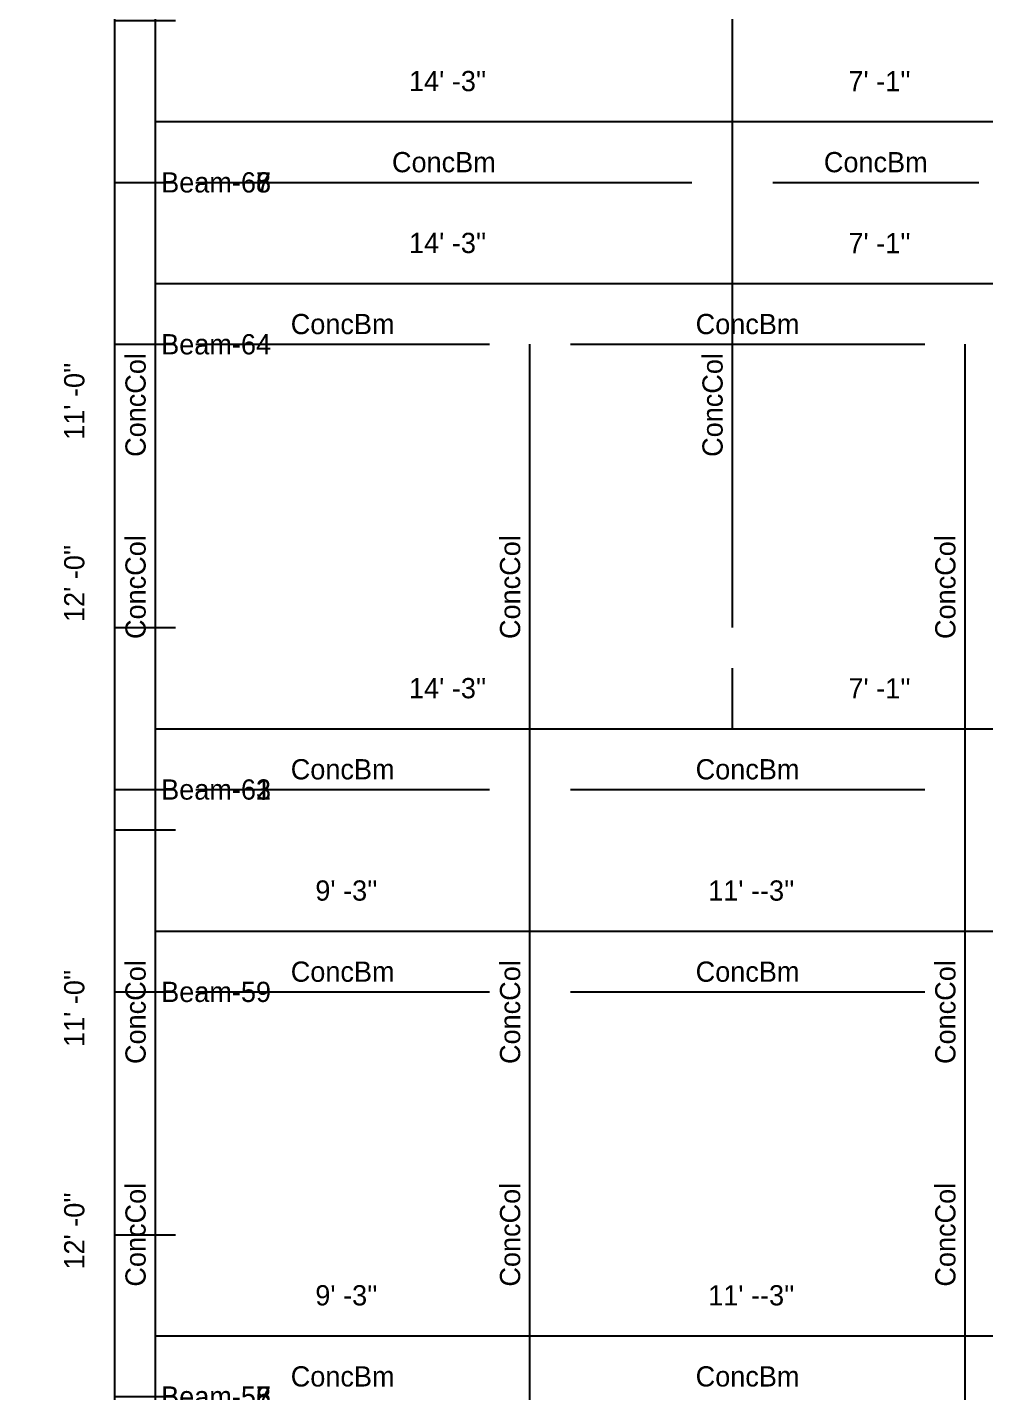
# Model space of a CAD drawing. Extents: x -38 to 2998, y -195 to 11529.
# Drawn here: x -38 to 245.8, y 1801.5 to 2206 of the extents above; entities that cross this region are included whole.
import ezdxf
from ezdxf.enums import TextEntityAlignment as Align

# ---------------------------------------------------------------- set-up
doc = ezdxf.new("R2010")
doc.units = 0
doc.header["$MEASUREMENT"] = 0
doc.layers.get('0').update_dxf_attribs({"linetype": 'CONTINUOUS'})
for name, color, linetype in [('CENTERLINES', 7, 'CONTINUOUS'), ('DIMENSIONS', 4, 'CONTINUOUS'), ('TEXT', 5, 'CONTINUOUS')]:
    doc.layers.add(name, color=color, linetype=linetype)
doc.dimstyles.get("Standard").update_dxf_attribs({"dimtxt": 0.18, "dimasz": 0.18, "dimexe": 0.18, "dimexo": 0.0625, "dimgap": 0.09, "dimtad": 0, "dimtih": 1, "dimtoh": 1, "dimdec": 4, "dimzin": 0, "dimtxsty": 'STANDARD', "dimcen": 0.09, "dimazin": 3, "dimtfac": 1, "dimtdec": 4, "dimtofl": 0, "dimtmove": 0, "dimatfit": 3, "dimtolj": 1, "dimtzin": 0})

# ---------------------------------------------------------------- blocks, each defined once
blk = doc.blocks.new('*D3485')
at = {"color": 1, "linetype": 'BYBLOCK'}
for points in [[(-8.29, 1916.29), (-7.23, 1915.23), (-16.77, 1924.77), (-15.71, 1923.71)], [(-8.29, 1772.29), (-7.23, 1771.23), (-16.77, 1780.77), (-15.71, 1779.71)]]:
    blk.add_solid(points, dxfattribs=at)
at = {"layer": 'DIMENSIONS', "color": 9, "linetype": 'BYBLOCK'}
for p, q in [((-12, 1920), (6, 1920)), ((-12, 1776), (6, 1776))]:
    blk.add_line(p, q, dxfattribs=at)
at = {"layer": 'DIMENSIONS', "color": 0, "linetype": 'BYBLOCK'}
blk.add_line((-12, 1776), (-12, 1920), dxfattribs=at)
at = {"layer": 'DIMENSIONS', "color": 0, "linetype": 'BYBLOCK', "insert": (-24, 1848), "char_height": 6, "attachment_point": 5, "rotation": 90}
blk.add_mtext("\\A1; 12' -0''", dxfattribs=at)
blk = doc.blocks.new('*D3486')
at = {"color": 1, "linetype": 'BYBLOCK'}
for points in [[(4.77, 1942.77), (3.71, 1941.71), (-3.71, 1934.29), (-4.77, 1933.23)], [(115.77, 1942.77), (114.71, 1941.71), (107.29, 1934.29), (106.23, 1933.23)]]:
    blk.add_solid(points, dxfattribs=at)
at = {"layer": 'DIMENSIONS', "color": 9, "linetype": 'BYBLOCK'}
for p, q in [((0, 1938), (0, 1956)), ((111, 1938), (111, 1956))]:
    blk.add_line(p, q, dxfattribs=at)
at = {"layer": 'DIMENSIONS', "color": 0, "linetype": 'BYBLOCK'}
blk.add_line((0, 1938), (111, 1938), dxfattribs=at)
at = {"layer": 'DIMENSIONS', "color": 0, "linetype": 'BYBLOCK', "insert": (55.5, 1950), "char_height": 6, "attachment_point": 5}
blk.add_mtext("\\A1; 9' -3''", dxfattribs=at)
blk = doc.blocks.new('*D3487')
at = {"color": 1, "linetype": 'BYBLOCK'}
for points in [[(115.77, 1942.77), (114.71, 1941.71), (107.29, 1934.29), (106.23, 1933.23)], [(244.77, 1942.77), (243.71, 1941.71), (236.29, 1934.29), (235.23, 1933.23)]]:
    blk.add_solid(points, dxfattribs=at)
at = {"layer": 'DIMENSIONS', "color": 9, "linetype": 'BYBLOCK'}
for p, q in [((111, 1938), (111, 1956)), ((240, 1938), (240, 1956))]:
    blk.add_line(p, q, dxfattribs=at)
at = {"layer": 'DIMENSIONS', "color": 0, "linetype": 'BYBLOCK'}
blk.add_line((111, 1938), (240, 1938), dxfattribs=at)
at = {"layer": 'DIMENSIONS', "color": 0, "linetype": 'BYBLOCK', "insert": (175.5, 1950), "char_height": 6, "attachment_point": 5}
blk.add_mtext("\\A1; 11' --3''", dxfattribs=at)
blk = doc.blocks.new('*D3488')
at = {"color": 1, "linetype": 'BYBLOCK'}
for points in [[(244.77, 1942.77), (243.71, 1941.71), (236.29, 1934.29), (235.23, 1933.23)], [(355.77, 1942.77), (354.71, 1941.71), (347.29, 1934.29), (346.23, 1933.23)]]:
    blk.add_solid(points, dxfattribs=at)
at = {"layer": 'DIMENSIONS', "color": 9, "linetype": 'BYBLOCK'}
for p, q in [((240, 1938), (240, 1956)), ((351, 1938), (351, 1956))]:
    blk.add_line(p, q, dxfattribs=at)
at = {"layer": 'DIMENSIONS', "color": 0, "linetype": 'BYBLOCK'}
blk.add_line((240, 1938), (351, 1938), dxfattribs=at)
at = {"layer": 'DIMENSIONS', "color": 0, "linetype": 'BYBLOCK', "insert": (295.5, 1950), "char_height": 6, "attachment_point": 5}
blk.add_mtext("\\A1; 9' -3''", dxfattribs=at)
blk = doc.blocks.new('*D3501')
at = {"color": 1, "linetype": 'BYBLOCK'}
for points in [[(-8.29, 2108.29), (-7.23, 2107.23), (-16.77, 2116.77), (-15.71, 2115.71)], [(-8.29, 1964.29), (-7.23, 1963.23), (-16.77, 1972.77), (-15.71, 1971.71)]]:
    blk.add_solid(points, dxfattribs=at)
at = {"layer": 'DIMENSIONS', "color": 9, "linetype": 'BYBLOCK'}
for p, q in [((-12, 2112), (6, 2112)), ((-12, 1968), (6, 1968))]:
    blk.add_line(p, q, dxfattribs=at)
at = {"layer": 'DIMENSIONS', "color": 0, "linetype": 'BYBLOCK'}
blk.add_line((-12, 1968), (-12, 2112), dxfattribs=at)
at = {"layer": 'DIMENSIONS', "color": 0, "linetype": 'BYBLOCK', "insert": (-24, 2040), "char_height": 6, "attachment_point": 5, "rotation": 90}
blk.add_mtext("\\A1; 12' -0''", dxfattribs=at)
blk = doc.blocks.new('*D3502')
at = {"color": 1, "linetype": 'BYBLOCK'}
for points in [[(4.77, 2134.77), (3.71, 2133.71), (-3.71, 2126.29), (-4.77, 2125.23)], [(175.77, 2134.77), (174.71, 2133.71), (167.29, 2126.29), (166.23, 2125.23)]]:
    blk.add_solid(points, dxfattribs=at)
at = {"layer": 'DIMENSIONS', "color": 9, "linetype": 'BYBLOCK'}
for p, q in [((0, 2130), (0, 2148)), ((171, 2130), (171, 2148))]:
    blk.add_line(p, q, dxfattribs=at)
at = {"layer": 'DIMENSIONS', "color": 0, "linetype": 'BYBLOCK'}
blk.add_line((0, 2130), (171, 2130), dxfattribs=at)
at = {"layer": 'DIMENSIONS', "color": 0, "linetype": 'BYBLOCK', "insert": (85.5, 2142), "char_height": 6, "attachment_point": 5}
blk.add_mtext("\\A1; 14' -3''", dxfattribs=at)
blk = doc.blocks.new('*D3503')
at = {"color": 1, "linetype": 'BYBLOCK'}
for points in [[(175.77, 2134.77), (174.71, 2133.71), (167.29, 2126.29), (166.23, 2125.23)], [(260.77, 2134.77), (259.71, 2133.71), (252.28, 2126.29), (251.22, 2125.23)]]:
    blk.add_solid(points, dxfattribs=at)
at = {"layer": 'DIMENSIONS', "color": 9, "linetype": 'BYBLOCK'}
for p, q in [((171, 2130), (171, 2148)), ((256, 2130), (256, 2148))]:
    blk.add_line(p, q, dxfattribs=at)
at = {"layer": 'DIMENSIONS', "color": 0, "linetype": 'BYBLOCK'}
blk.add_line((171, 2130), (256, 2130), dxfattribs=at)
at = {"layer": 'DIMENSIONS', "color": 0, "linetype": 'BYBLOCK', "insert": (213.5, 2142), "char_height": 6, "attachment_point": 5}
blk.add_mtext("\\A1; 7' -1''", dxfattribs=at)
blk = doc.blocks.new('*D3505')
at = {"color": 1, "linetype": 'BYBLOCK'}
for points in [[(-8.29, 2300.29), (-7.23, 2299.23), (-16.77, 2308.77), (-15.71, 2307.71)], [(-8.29, 2156.29), (-7.23, 2155.23), (-16.77, 2164.77), (-15.71, 2163.71)]]:
    blk.add_solid(points, dxfattribs=at)
at = {"layer": 'DIMENSIONS', "color": 9, "linetype": 'BYBLOCK'}
for p, q in [((-12, 2304), (6, 2304)), ((-12, 2160), (6, 2160))]:
    blk.add_line(p, q, dxfattribs=at)
at = {"layer": 'DIMENSIONS', "color": 0, "linetype": 'BYBLOCK'}
blk.add_line((-12, 2160), (-12, 2304), dxfattribs=at)
at = {"layer": 'DIMENSIONS', "color": 0, "linetype": 'BYBLOCK', "insert": (-24, 2232), "char_height": 6, "attachment_point": 5, "rotation": 90}
blk.add_mtext("\\A1; 12' -0''", dxfattribs=at)
blk = doc.blocks.new('*D3955')
at = {"color": 1, "linetype": 'BYBLOCK'}
for points in [[(-8.29, 1796.29), (-7.23, 1795.23), (-16.77, 1804.77), (-15.71, 1803.71)], [(-8.29, 1664.29), (-7.23, 1663.23), (-16.77, 1672.77), (-15.71, 1671.71)]]:
    blk.add_solid(points, dxfattribs=at)
at = {"layer": 'DIMENSIONS', "color": 9, "linetype": 'BYBLOCK'}
for p, q in [((-12, 1800), (6, 1800)), ((-12, 1668), (6, 1668))]:
    blk.add_line(p, q, dxfattribs=at)
at = {"layer": 'DIMENSIONS', "color": 0, "linetype": 'BYBLOCK'}
blk.add_line((-12, 1668), (-12, 1800), dxfattribs=at)
at = {"layer": 'DIMENSIONS', "color": 0, "linetype": 'BYBLOCK', "insert": (-24, 1734), "char_height": 6, "attachment_point": 5, "rotation": 90}
blk.add_mtext("\\A1; 11' -0''", dxfattribs=at)
blk = doc.blocks.new('*D3956')
at = {"color": 1, "linetype": 'BYBLOCK'}
for points in [[(4.77, 1822.77), (3.71, 1821.71), (-3.71, 1814.29), (-4.77, 1813.23)], [(115.77, 1822.77), (114.71, 1821.71), (107.29, 1814.29), (106.23, 1813.23)]]:
    blk.add_solid(points, dxfattribs=at)
at = {"layer": 'DIMENSIONS', "color": 9, "linetype": 'BYBLOCK'}
for p, q in [((0, 1818), (0, 1836)), ((111, 1818), (111, 1836))]:
    blk.add_line(p, q, dxfattribs=at)
at = {"layer": 'DIMENSIONS', "color": 0, "linetype": 'BYBLOCK'}
blk.add_line((0, 1818), (111, 1818), dxfattribs=at)
at = {"layer": 'DIMENSIONS', "color": 0, "linetype": 'BYBLOCK', "insert": (55.5, 1830), "char_height": 6, "attachment_point": 5}
blk.add_mtext("\\A1; 9' -3''", dxfattribs=at)
blk = doc.blocks.new('*D3957')
at = {"color": 1, "linetype": 'BYBLOCK'}
for points in [[(115.77, 1822.77), (114.71, 1821.71), (107.29, 1814.29), (106.23, 1813.23)], [(244.77, 1822.77), (243.71, 1821.71), (236.29, 1814.29), (235.23, 1813.23)]]:
    blk.add_solid(points, dxfattribs=at)
at = {"layer": 'DIMENSIONS', "color": 9, "linetype": 'BYBLOCK'}
for p, q in [((111, 1818), (111, 1836)), ((240, 1818), (240, 1836))]:
    blk.add_line(p, q, dxfattribs=at)
at = {"layer": 'DIMENSIONS', "color": 0, "linetype": 'BYBLOCK'}
blk.add_line((111, 1818), (240, 1818), dxfattribs=at)
at = {"layer": 'DIMENSIONS', "color": 0, "linetype": 'BYBLOCK', "insert": (175.5, 1830), "char_height": 6, "attachment_point": 5}
blk.add_mtext("\\A1; 11' --3''", dxfattribs=at)
blk = doc.blocks.new('*D3958')
at = {"color": 1, "linetype": 'BYBLOCK'}
for points in [[(244.77, 1822.77), (243.71, 1821.71), (236.29, 1814.29), (235.23, 1813.23)], [(355.77, 1822.77), (354.71, 1821.71), (347.29, 1814.29), (346.23, 1813.23)]]:
    blk.add_solid(points, dxfattribs=at)
at = {"layer": 'DIMENSIONS', "color": 9, "linetype": 'BYBLOCK'}
for p, q in [((240, 1818), (240, 1836)), ((351, 1818), (351, 1836))]:
    blk.add_line(p, q, dxfattribs=at)
at = {"layer": 'DIMENSIONS', "color": 0, "linetype": 'BYBLOCK'}
blk.add_line((240, 1818), (351, 1818), dxfattribs=at)
at = {"layer": 'DIMENSIONS', "color": 0, "linetype": 'BYBLOCK', "insert": (295.5, 1830), "char_height": 6, "attachment_point": 5}
blk.add_mtext("\\A1; 9' -3''", dxfattribs=at)
blk = doc.blocks.new('*D3971')
at = {"color": 1, "linetype": 'BYBLOCK'}
for points in [[(-8.29, 1976.29), (-7.23, 1975.23), (-16.77, 1984.77), (-15.71, 1983.71)], [(-8.29, 1844.29), (-7.23, 1843.23), (-16.77, 1852.77), (-15.71, 1851.71)]]:
    blk.add_solid(points, dxfattribs=at)
at = {"layer": 'DIMENSIONS', "color": 9, "linetype": 'BYBLOCK'}
for p, q in [((-12, 1980), (6, 1980)), ((-12, 1848), (6, 1848))]:
    blk.add_line(p, q, dxfattribs=at)
at = {"layer": 'DIMENSIONS', "color": 0, "linetype": 'BYBLOCK'}
blk.add_line((-12, 1848), (-12, 1980), dxfattribs=at)
at = {"layer": 'DIMENSIONS', "color": 0, "linetype": 'BYBLOCK', "insert": (-24, 1914), "char_height": 6, "attachment_point": 5, "rotation": 90}
blk.add_mtext("\\A1; 11' -0''", dxfattribs=at)
blk = doc.blocks.new('*D3972')
at = {"color": 1, "linetype": 'BYBLOCK'}
for points in [[(4.77, 2002.77), (3.71, 2001.71), (-3.71, 1994.29), (-4.77, 1993.23)], [(175.77, 2002.77), (174.71, 2001.71), (167.29, 1994.29), (166.23, 1993.23)]]:
    blk.add_solid(points, dxfattribs=at)
at = {"layer": 'DIMENSIONS', "color": 9, "linetype": 'BYBLOCK'}
for p, q in [((0, 1998), (0, 2016)), ((171, 1998), (171, 2016))]:
    blk.add_line(p, q, dxfattribs=at)
at = {"layer": 'DIMENSIONS', "color": 0, "linetype": 'BYBLOCK'}
blk.add_line((0, 1998), (171, 1998), dxfattribs=at)
at = {"layer": 'DIMENSIONS', "color": 0, "linetype": 'BYBLOCK', "insert": (85.5, 2010), "char_height": 6, "attachment_point": 5}
blk.add_mtext("\\A1; 14' -3''", dxfattribs=at)
blk = doc.blocks.new('*D3973')
at = {"color": 1, "linetype": 'BYBLOCK'}
for points in [[(175.77, 2002.77), (174.71, 2001.71), (167.29, 1994.29), (166.23, 1993.23)], [(260.77, 2002.77), (259.71, 2001.71), (252.28, 1994.29), (251.22, 1993.23)]]:
    blk.add_solid(points, dxfattribs=at)
at = {"layer": 'DIMENSIONS', "color": 9, "linetype": 'BYBLOCK'}
for p, q in [((171, 1998), (171, 2016)), ((256, 1998), (256, 2016))]:
    blk.add_line(p, q, dxfattribs=at)
at = {"layer": 'DIMENSIONS', "color": 0, "linetype": 'BYBLOCK'}
blk.add_line((171, 1998), (256, 1998), dxfattribs=at)
at = {"layer": 'DIMENSIONS', "color": 0, "linetype": 'BYBLOCK', "insert": (213.5, 2010), "char_height": 6, "attachment_point": 5}
blk.add_mtext("\\A1; 7' -1''", dxfattribs=at)
blk = doc.blocks.new('*D3975')
at = {"color": 1, "linetype": 'BYBLOCK'}
for points in [[(-8.29, 2156.29), (-7.23, 2155.23), (-16.77, 2164.77), (-15.71, 2163.71)], [(-8.29, 2024.29), (-7.23, 2023.23), (-16.77, 2032.77), (-15.71, 2031.71)]]:
    blk.add_solid(points, dxfattribs=at)
at = {"layer": 'DIMENSIONS', "color": 9, "linetype": 'BYBLOCK'}
for p, q in [((-12, 2160), (6, 2160)), ((-12, 2028), (6, 2028))]:
    blk.add_line(p, q, dxfattribs=at)
at = {"layer": 'DIMENSIONS', "color": 0, "linetype": 'BYBLOCK'}
blk.add_line((-12, 2028), (-12, 2160), dxfattribs=at)
at = {"layer": 'DIMENSIONS', "color": 0, "linetype": 'BYBLOCK', "insert": (-24, 2094), "char_height": 6, "attachment_point": 5, "rotation": 90}
blk.add_mtext("\\A1; 11' -0''", dxfattribs=at)
blk = doc.blocks.new('*D3976')
at = {"color": 1, "linetype": 'BYBLOCK'}
for points in [[(4.77, 2182.77), (3.71, 2181.71), (-3.71, 2174.29), (-4.77, 2173.23)], [(175.77, 2182.77), (174.71, 2181.71), (167.29, 2174.29), (166.23, 2173.23)]]:
    blk.add_solid(points, dxfattribs=at)
at = {"layer": 'DIMENSIONS', "color": 9, "linetype": 'BYBLOCK'}
for p, q in [((0, 2178), (0, 2196)), ((171, 2178), (171, 2196))]:
    blk.add_line(p, q, dxfattribs=at)
at = {"layer": 'DIMENSIONS', "color": 0, "linetype": 'BYBLOCK'}
blk.add_line((0, 2178), (171, 2178), dxfattribs=at)
at = {"layer": 'DIMENSIONS', "color": 0, "linetype": 'BYBLOCK', "insert": (85.5, 2190), "char_height": 6, "attachment_point": 5}
blk.add_mtext("\\A1; 14' -3''", dxfattribs=at)
blk = doc.blocks.new('*D3977')
at = {"color": 1, "linetype": 'BYBLOCK'}
for points in [[(175.77, 2182.77), (174.71, 2181.71), (167.29, 2174.29), (166.23, 2173.23)], [(260.77, 2182.77), (259.71, 2181.71), (252.28, 2174.29), (251.22, 2173.23)]]:
    blk.add_solid(points, dxfattribs=at)
at = {"layer": 'DIMENSIONS', "color": 9, "linetype": 'BYBLOCK'}
for p, q in [((171, 2178), (171, 2196)), ((256, 2178), (256, 2196))]:
    blk.add_line(p, q, dxfattribs=at)
at = {"layer": 'DIMENSIONS', "color": 0, "linetype": 'BYBLOCK'}
blk.add_line((171, 2178), (256, 2178), dxfattribs=at)
at = {"layer": 'DIMENSIONS', "color": 0, "linetype": 'BYBLOCK', "insert": (213.5, 2190), "char_height": 6, "attachment_point": 5}
blk.add_mtext("\\A1; 7' -1''", dxfattribs=at)
blk = doc.blocks.new('*D3979')
at = {"color": 1, "linetype": 'BYBLOCK'}
for points in [[(-8.29, 2336.29), (-7.23, 2335.23), (-16.77, 2344.77), (-15.71, 2343.71)], [(-8.29, 2204.29), (-7.23, 2203.23), (-16.77, 2212.77), (-15.71, 2211.71)]]:
    blk.add_solid(points, dxfattribs=at)
at = {"layer": 'DIMENSIONS', "color": 9, "linetype": 'BYBLOCK'}
for p, q in [((-12, 2340), (6, 2340)), ((-12, 2208), (6, 2208))]:
    blk.add_line(p, q, dxfattribs=at)
at = {"layer": 'DIMENSIONS', "color": 0, "linetype": 'BYBLOCK'}
blk.add_line((-12, 2208), (-12, 2340), dxfattribs=at)
at = {"layer": 'DIMENSIONS', "color": 0, "linetype": 'BYBLOCK', "insert": (-24, 2274), "char_height": 6, "attachment_point": 5, "rotation": 90}
blk.add_mtext("\\A1; 11' -0''", dxfattribs=at)
blk = doc.blocks.new('*D4425')
at = {"color": 1, "linetype": 'BYBLOCK'}
for points in [[(-8.29, 1796.29), (-7.23, 1795.23), (-16.77, 1804.77), (-15.71, 1803.71)], [(-8.29, 1664.29), (-7.23, 1663.23), (-16.77, 1672.77), (-15.71, 1671.71)]]:
    blk.add_solid(points, dxfattribs=at)
at = {"layer": 'DIMENSIONS', "color": 9, "linetype": 'BYBLOCK'}
for p, q in [((-12, 1800), (6, 1800)), ((-12, 1668), (6, 1668))]:
    blk.add_line(p, q, dxfattribs=at)
at = {"layer": 'DIMENSIONS', "color": 0, "linetype": 'BYBLOCK'}
blk.add_line((-12, 1668), (-12, 1800), dxfattribs=at)
at = {"layer": 'DIMENSIONS', "color": 0, "linetype": 'BYBLOCK', "insert": (-24, 1734), "char_height": 6, "attachment_point": 5, "rotation": 90}
blk.add_mtext("\\A1; 11' -0''", dxfattribs=at)
blk = doc.blocks.new('*D4426')
at = {"color": 1, "linetype": 'BYBLOCK'}
for points in [[(4.77, 1822.77), (3.71, 1821.71), (-3.71, 1814.29), (-4.77, 1813.23)], [(115.77, 1822.77), (114.71, 1821.71), (107.29, 1814.29), (106.23, 1813.23)]]:
    blk.add_solid(points, dxfattribs=at)
at = {"layer": 'DIMENSIONS', "color": 9, "linetype": 'BYBLOCK'}
for p, q in [((0, 1818), (0, 1836)), ((111, 1818), (111, 1836))]:
    blk.add_line(p, q, dxfattribs=at)
at = {"layer": 'DIMENSIONS', "color": 0, "linetype": 'BYBLOCK'}
blk.add_line((0, 1818), (111, 1818), dxfattribs=at)
at = {"layer": 'DIMENSIONS', "color": 0, "linetype": 'BYBLOCK', "insert": (55.5, 1830), "char_height": 6, "attachment_point": 5}
blk.add_mtext("\\A1; 9' -3''", dxfattribs=at)
blk = doc.blocks.new('*D4427')
at = {"color": 1, "linetype": 'BYBLOCK'}
for points in [[(115.77, 1822.77), (114.71, 1821.71), (107.29, 1814.29), (106.23, 1813.23)], [(244.77, 1822.77), (243.71, 1821.71), (236.29, 1814.29), (235.23, 1813.23)]]:
    blk.add_solid(points, dxfattribs=at)
at = {"layer": 'DIMENSIONS', "color": 9, "linetype": 'BYBLOCK'}
for p, q in [((111, 1818), (111, 1836)), ((240, 1818), (240, 1836))]:
    blk.add_line(p, q, dxfattribs=at)
at = {"layer": 'DIMENSIONS', "color": 0, "linetype": 'BYBLOCK'}
blk.add_line((111, 1818), (240, 1818), dxfattribs=at)
at = {"layer": 'DIMENSIONS', "color": 0, "linetype": 'BYBLOCK', "insert": (175.5, 1830), "char_height": 6, "attachment_point": 5}
blk.add_mtext("\\A1; 11' --3''", dxfattribs=at)
blk = doc.blocks.new('*D4428')
at = {"color": 1, "linetype": 'BYBLOCK'}
for points in [[(244.77, 1822.77), (243.71, 1821.71), (236.29, 1814.29), (235.23, 1813.23)], [(355.77, 1822.77), (354.71, 1821.71), (347.29, 1814.29), (346.23, 1813.23)]]:
    blk.add_solid(points, dxfattribs=at)
at = {"layer": 'DIMENSIONS', "color": 9, "linetype": 'BYBLOCK'}
for p, q in [((240, 1818), (240, 1836)), ((351, 1818), (351, 1836))]:
    blk.add_line(p, q, dxfattribs=at)
at = {"layer": 'DIMENSIONS', "color": 0, "linetype": 'BYBLOCK'}
blk.add_line((240, 1818), (351, 1818), dxfattribs=at)
at = {"layer": 'DIMENSIONS', "color": 0, "linetype": 'BYBLOCK', "insert": (295.5, 1830), "char_height": 6, "attachment_point": 5}
blk.add_mtext("\\A1; 9' -3''", dxfattribs=at)
blk = doc.blocks.new('*D4441')
at = {"color": 1, "linetype": 'BYBLOCK'}
for points in [[(-8.29, 1976.29), (-7.23, 1975.23), (-16.77, 1984.77), (-15.71, 1983.71)], [(-8.29, 1844.29), (-7.23, 1843.23), (-16.77, 1852.77), (-15.71, 1851.71)]]:
    blk.add_solid(points, dxfattribs=at)
at = {"layer": 'DIMENSIONS', "color": 9, "linetype": 'BYBLOCK'}
for p, q in [((-12, 1980), (6, 1980)), ((-12, 1848), (6, 1848))]:
    blk.add_line(p, q, dxfattribs=at)
at = {"layer": 'DIMENSIONS', "color": 0, "linetype": 'BYBLOCK'}
blk.add_line((-12, 1848), (-12, 1980), dxfattribs=at)
at = {"layer": 'DIMENSIONS', "color": 0, "linetype": 'BYBLOCK', "insert": (-24, 1914), "char_height": 6, "attachment_point": 5, "rotation": 90}
blk.add_mtext("\\A1; 11' -0''", dxfattribs=at)
blk = doc.blocks.new('*D4442')
at = {"color": 1, "linetype": 'BYBLOCK'}
for points in [[(4.77, 2002.77), (3.71, 2001.71), (-3.71, 1994.29), (-4.77, 1993.23)], [(175.77, 2002.77), (174.71, 2001.71), (167.29, 1994.29), (166.23, 1993.23)]]:
    blk.add_solid(points, dxfattribs=at)
at = {"layer": 'DIMENSIONS', "color": 9, "linetype": 'BYBLOCK'}
for p, q in [((0, 1998), (0, 2016)), ((171, 1998), (171, 2016))]:
    blk.add_line(p, q, dxfattribs=at)
at = {"layer": 'DIMENSIONS', "color": 0, "linetype": 'BYBLOCK'}
blk.add_line((0, 1998), (171, 1998), dxfattribs=at)
at = {"layer": 'DIMENSIONS', "color": 0, "linetype": 'BYBLOCK', "insert": (85.5, 2010), "char_height": 6, "attachment_point": 5}
blk.add_mtext("\\A1; 14' -3''", dxfattribs=at)
blk = doc.blocks.new('*D4443')
at = {"color": 1, "linetype": 'BYBLOCK'}
for points in [[(175.77, 2002.77), (174.71, 2001.71), (167.29, 1994.29), (166.23, 1993.23)], [(260.77, 2002.77), (259.71, 2001.71), (252.28, 1994.29), (251.22, 1993.23)]]:
    blk.add_solid(points, dxfattribs=at)
at = {"layer": 'DIMENSIONS', "color": 9, "linetype": 'BYBLOCK'}
for p, q in [((171, 1998), (171, 2016)), ((256, 1998), (256, 2016))]:
    blk.add_line(p, q, dxfattribs=at)
at = {"layer": 'DIMENSIONS', "color": 0, "linetype": 'BYBLOCK'}
blk.add_line((171, 1998), (256, 1998), dxfattribs=at)
at = {"layer": 'DIMENSIONS', "color": 0, "linetype": 'BYBLOCK', "insert": (213.5, 2010), "char_height": 6, "attachment_point": 5}
blk.add_mtext("\\A1; 7' -1''", dxfattribs=at)
blk = doc.blocks.new('*D4445')
at = {"color": 1, "linetype": 'BYBLOCK'}
for points in [[(-8.29, 2156.29), (-7.23, 2155.23), (-16.77, 2164.77), (-15.71, 2163.71)], [(-8.29, 2024.29), (-7.23, 2023.23), (-16.77, 2032.77), (-15.71, 2031.71)]]:
    blk.add_solid(points, dxfattribs=at)
at = {"layer": 'DIMENSIONS', "color": 9, "linetype": 'BYBLOCK'}
for p, q in [((-12, 2160), (6, 2160)), ((-12, 2028), (6, 2028))]:
    blk.add_line(p, q, dxfattribs=at)
at = {"layer": 'DIMENSIONS', "color": 0, "linetype": 'BYBLOCK'}
blk.add_line((-12, 2028), (-12, 2160), dxfattribs=at)
at = {"layer": 'DIMENSIONS', "color": 0, "linetype": 'BYBLOCK', "insert": (-24, 2094), "char_height": 6, "attachment_point": 5, "rotation": 90}
blk.add_mtext("\\A1; 11' -0''", dxfattribs=at)
blk = doc.blocks.new('*D4446')
at = {"color": 1, "linetype": 'BYBLOCK'}
for points in [[(4.77, 2182.77), (3.71, 2181.71), (-3.71, 2174.29), (-4.77, 2173.23)], [(175.77, 2182.77), (174.71, 2181.71), (167.29, 2174.29), (166.23, 2173.23)]]:
    blk.add_solid(points, dxfattribs=at)
at = {"layer": 'DIMENSIONS', "color": 9, "linetype": 'BYBLOCK'}
for p, q in [((0, 2178), (0, 2196)), ((171, 2178), (171, 2196))]:
    blk.add_line(p, q, dxfattribs=at)
at = {"layer": 'DIMENSIONS', "color": 0, "linetype": 'BYBLOCK'}
blk.add_line((0, 2178), (171, 2178), dxfattribs=at)
at = {"layer": 'DIMENSIONS', "color": 0, "linetype": 'BYBLOCK', "insert": (85.5, 2190), "char_height": 6, "attachment_point": 5}
blk.add_mtext("\\A1; 14' -3''", dxfattribs=at)
blk = doc.blocks.new('*D4447')
at = {"color": 1, "linetype": 'BYBLOCK'}
for points in [[(175.77, 2182.77), (174.71, 2181.71), (167.29, 2174.29), (166.23, 2173.23)], [(260.77, 2182.77), (259.71, 2181.71), (252.28, 2174.29), (251.22, 2173.23)]]:
    blk.add_solid(points, dxfattribs=at)
at = {"layer": 'DIMENSIONS', "color": 9, "linetype": 'BYBLOCK'}
for p, q in [((171, 2178), (171, 2196)), ((256, 2178), (256, 2196))]:
    blk.add_line(p, q, dxfattribs=at)
at = {"layer": 'DIMENSIONS', "color": 0, "linetype": 'BYBLOCK'}
blk.add_line((171, 2178), (256, 2178), dxfattribs=at)
at = {"layer": 'DIMENSIONS', "color": 0, "linetype": 'BYBLOCK', "insert": (213.5, 2190), "char_height": 6, "attachment_point": 5}
blk.add_mtext("\\A1; 7' -1''", dxfattribs=at)
blk = doc.blocks.new('*D4449')
at = {"color": 1, "linetype": 'BYBLOCK'}
for points in [[(-8.29, 2336.29), (-7.23, 2335.23), (-16.77, 2344.77), (-15.71, 2343.71)], [(-8.29, 2204.29), (-7.23, 2203.23), (-16.77, 2212.77), (-15.71, 2211.71)]]:
    blk.add_solid(points, dxfattribs=at)
at = {"layer": 'DIMENSIONS', "color": 9, "linetype": 'BYBLOCK'}
for p, q in [((-12, 2340), (6, 2340)), ((-12, 2208), (6, 2208))]:
    blk.add_line(p, q, dxfattribs=at)
at = {"layer": 'DIMENSIONS', "color": 0, "linetype": 'BYBLOCK'}
blk.add_line((-12, 2208), (-12, 2340), dxfattribs=at)
at = {"layer": 'DIMENSIONS', "color": 0, "linetype": 'BYBLOCK', "insert": (-24, 2274), "char_height": 6, "attachment_point": 5, "rotation": 90}
blk.add_mtext("\\A1; 11' -0''", dxfattribs=at)
blk = doc.blocks.new('*D4895')
at = {"color": 1, "linetype": 'BYBLOCK'}
for points in [[(-8.29, 1796.29), (-7.23, 1795.23), (-16.77, 1804.77), (-15.71, 1803.71)], [(-8.29, 1664.29), (-7.23, 1663.23), (-16.77, 1672.77), (-15.71, 1671.71)]]:
    blk.add_solid(points, dxfattribs=at)
at = {"layer": 'DIMENSIONS', "color": 9, "linetype": 'BYBLOCK'}
for p, q in [((-12, 1800), (6, 1800)), ((-12, 1668), (6, 1668))]:
    blk.add_line(p, q, dxfattribs=at)
at = {"layer": 'DIMENSIONS', "color": 0, "linetype": 'BYBLOCK'}
blk.add_line((-12, 1668), (-12, 1800), dxfattribs=at)
at = {"layer": 'DIMENSIONS', "color": 0, "linetype": 'BYBLOCK', "insert": (-24, 1734), "char_height": 6, "attachment_point": 5, "rotation": 90}
blk.add_mtext("\\A1; 11' -0''", dxfattribs=at)
blk = doc.blocks.new('*D4896')
at = {"color": 1, "linetype": 'BYBLOCK'}
for points in [[(4.77, 1822.77), (3.71, 1821.71), (-3.71, 1814.29), (-4.77, 1813.23)], [(115.77, 1822.77), (114.71, 1821.71), (107.29, 1814.29), (106.23, 1813.23)]]:
    blk.add_solid(points, dxfattribs=at)
at = {"layer": 'DIMENSIONS', "color": 9, "linetype": 'BYBLOCK'}
for p, q in [((0, 1818), (0, 1836)), ((111, 1818), (111, 1836))]:
    blk.add_line(p, q, dxfattribs=at)
at = {"layer": 'DIMENSIONS', "color": 0, "linetype": 'BYBLOCK'}
blk.add_line((0, 1818), (111, 1818), dxfattribs=at)
at = {"layer": 'DIMENSIONS', "color": 0, "linetype": 'BYBLOCK', "insert": (55.5, 1830), "char_height": 6, "attachment_point": 5}
blk.add_mtext("\\A1; 9' -3''", dxfattribs=at)
blk = doc.blocks.new('*D4897')
at = {"color": 1, "linetype": 'BYBLOCK'}
for points in [[(115.77, 1822.77), (114.71, 1821.71), (107.29, 1814.29), (106.23, 1813.23)], [(244.77, 1822.77), (243.71, 1821.71), (236.29, 1814.29), (235.23, 1813.23)]]:
    blk.add_solid(points, dxfattribs=at)
at = {"layer": 'DIMENSIONS', "color": 9, "linetype": 'BYBLOCK'}
for p, q in [((111, 1818), (111, 1836)), ((240, 1818), (240, 1836))]:
    blk.add_line(p, q, dxfattribs=at)
at = {"layer": 'DIMENSIONS', "color": 0, "linetype": 'BYBLOCK'}
blk.add_line((111, 1818), (240, 1818), dxfattribs=at)
at = {"layer": 'DIMENSIONS', "color": 0, "linetype": 'BYBLOCK', "insert": (175.5, 1830), "char_height": 6, "attachment_point": 5}
blk.add_mtext("\\A1; 11' --3''", dxfattribs=at)
blk = doc.blocks.new('*D4898')
at = {"color": 1, "linetype": 'BYBLOCK'}
for points in [[(244.77, 1822.77), (243.71, 1821.71), (236.29, 1814.29), (235.23, 1813.23)], [(355.77, 1822.77), (354.71, 1821.71), (347.29, 1814.29), (346.23, 1813.23)]]:
    blk.add_solid(points, dxfattribs=at)
at = {"layer": 'DIMENSIONS', "color": 9, "linetype": 'BYBLOCK'}
for p, q in [((240, 1818), (240, 1836)), ((351, 1818), (351, 1836))]:
    blk.add_line(p, q, dxfattribs=at)
at = {"layer": 'DIMENSIONS', "color": 0, "linetype": 'BYBLOCK'}
blk.add_line((240, 1818), (351, 1818), dxfattribs=at)
at = {"layer": 'DIMENSIONS', "color": 0, "linetype": 'BYBLOCK', "insert": (295.5, 1830), "char_height": 6, "attachment_point": 5}
blk.add_mtext("\\A1; 9' -3''", dxfattribs=at)
blk = doc.blocks.new('*D4911')
at = {"color": 1, "linetype": 'BYBLOCK'}
for points in [[(-8.29, 1976.29), (-7.23, 1975.23), (-16.77, 1984.77), (-15.71, 1983.71)], [(-8.29, 1844.29), (-7.23, 1843.23), (-16.77, 1852.77), (-15.71, 1851.71)]]:
    blk.add_solid(points, dxfattribs=at)
at = {"layer": 'DIMENSIONS', "color": 9, "linetype": 'BYBLOCK'}
for p, q in [((-12, 1980), (6, 1980)), ((-12, 1848), (6, 1848))]:
    blk.add_line(p, q, dxfattribs=at)
at = {"layer": 'DIMENSIONS', "color": 0, "linetype": 'BYBLOCK'}
blk.add_line((-12, 1848), (-12, 1980), dxfattribs=at)
at = {"layer": 'DIMENSIONS', "color": 0, "linetype": 'BYBLOCK', "insert": (-24, 1914), "char_height": 6, "attachment_point": 5, "rotation": 90}
blk.add_mtext("\\A1; 11' -0''", dxfattribs=at)
blk = doc.blocks.new('*D4912')
at = {"color": 1, "linetype": 'BYBLOCK'}
for points in [[(4.77, 2002.77), (3.71, 2001.71), (-3.71, 1994.29), (-4.77, 1993.23)], [(175.77, 2002.77), (174.71, 2001.71), (167.29, 1994.29), (166.23, 1993.23)]]:
    blk.add_solid(points, dxfattribs=at)
at = {"layer": 'DIMENSIONS', "color": 9, "linetype": 'BYBLOCK'}
for p, q in [((0, 1998), (0, 2016)), ((171, 1998), (171, 2016))]:
    blk.add_line(p, q, dxfattribs=at)
at = {"layer": 'DIMENSIONS', "color": 0, "linetype": 'BYBLOCK'}
blk.add_line((0, 1998), (171, 1998), dxfattribs=at)
at = {"layer": 'DIMENSIONS', "color": 0, "linetype": 'BYBLOCK', "insert": (85.5, 2010), "char_height": 6, "attachment_point": 5}
blk.add_mtext("\\A1; 14' -3''", dxfattribs=at)
blk = doc.blocks.new('*D4913')
at = {"color": 1, "linetype": 'BYBLOCK'}
for points in [[(175.77, 2002.77), (174.71, 2001.71), (167.29, 1994.29), (166.23, 1993.23)], [(260.77, 2002.77), (259.71, 2001.71), (252.28, 1994.29), (251.22, 1993.23)]]:
    blk.add_solid(points, dxfattribs=at)
at = {"layer": 'DIMENSIONS', "color": 9, "linetype": 'BYBLOCK'}
for p, q in [((171, 1998), (171, 2016)), ((256, 1998), (256, 2016))]:
    blk.add_line(p, q, dxfattribs=at)
at = {"layer": 'DIMENSIONS', "color": 0, "linetype": 'BYBLOCK'}
blk.add_line((171, 1998), (256, 1998), dxfattribs=at)
at = {"layer": 'DIMENSIONS', "color": 0, "linetype": 'BYBLOCK', "insert": (213.5, 2010), "char_height": 6, "attachment_point": 5}
blk.add_mtext("\\A1; 7' -1''", dxfattribs=at)
blk = doc.blocks.new('*D4915')
at = {"color": 1, "linetype": 'BYBLOCK'}
for points in [[(-8.29, 2156.29), (-7.23, 2155.23), (-16.77, 2164.77), (-15.71, 2163.71)], [(-8.29, 2024.29), (-7.23, 2023.23), (-16.77, 2032.77), (-15.71, 2031.71)]]:
    blk.add_solid(points, dxfattribs=at)
at = {"layer": 'DIMENSIONS', "color": 9, "linetype": 'BYBLOCK'}
for p, q in [((-12, 2160), (6, 2160)), ((-12, 2028), (6, 2028))]:
    blk.add_line(p, q, dxfattribs=at)
at = {"layer": 'DIMENSIONS', "color": 0, "linetype": 'BYBLOCK'}
blk.add_line((-12, 2028), (-12, 2160), dxfattribs=at)
at = {"layer": 'DIMENSIONS', "color": 0, "linetype": 'BYBLOCK', "insert": (-24, 2094), "char_height": 6, "attachment_point": 5, "rotation": 90}
blk.add_mtext("\\A1; 11' -0''", dxfattribs=at)
blk = doc.blocks.new('*D4916')
at = {"color": 1, "linetype": 'BYBLOCK'}
for points in [[(4.77, 2182.77), (3.71, 2181.71), (-3.71, 2174.29), (-4.77, 2173.23)], [(175.77, 2182.77), (174.71, 2181.71), (167.29, 2174.29), (166.23, 2173.23)]]:
    blk.add_solid(points, dxfattribs=at)
at = {"layer": 'DIMENSIONS', "color": 9, "linetype": 'BYBLOCK'}
for p, q in [((0, 2178), (0, 2196)), ((171, 2178), (171, 2196))]:
    blk.add_line(p, q, dxfattribs=at)
at = {"layer": 'DIMENSIONS', "color": 0, "linetype": 'BYBLOCK'}
blk.add_line((0, 2178), (171, 2178), dxfattribs=at)
at = {"layer": 'DIMENSIONS', "color": 0, "linetype": 'BYBLOCK', "insert": (85.5, 2190), "char_height": 6, "attachment_point": 5}
blk.add_mtext("\\A1; 14' -3''", dxfattribs=at)
blk = doc.blocks.new('*D4917')
at = {"color": 1, "linetype": 'BYBLOCK'}
for points in [[(175.77, 2182.77), (174.71, 2181.71), (167.29, 2174.29), (166.23, 2173.23)], [(260.77, 2182.77), (259.71, 2181.71), (252.28, 2174.29), (251.22, 2173.23)]]:
    blk.add_solid(points, dxfattribs=at)
at = {"layer": 'DIMENSIONS', "color": 9, "linetype": 'BYBLOCK'}
for p, q in [((171, 2178), (171, 2196)), ((256, 2178), (256, 2196))]:
    blk.add_line(p, q, dxfattribs=at)
at = {"layer": 'DIMENSIONS', "color": 0, "linetype": 'BYBLOCK'}
blk.add_line((171, 2178), (256, 2178), dxfattribs=at)
at = {"layer": 'DIMENSIONS', "color": 0, "linetype": 'BYBLOCK', "insert": (213.5, 2190), "char_height": 6, "attachment_point": 5}
blk.add_mtext("\\A1; 7' -1''", dxfattribs=at)
blk = doc.blocks.new('*D4919')
at = {"color": 1, "linetype": 'BYBLOCK'}
for points in [[(-8.29, 2336.29), (-7.23, 2335.23), (-16.77, 2344.77), (-15.71, 2343.71)], [(-8.29, 2204.29), (-7.23, 2203.23), (-16.77, 2212.77), (-15.71, 2211.71)]]:
    blk.add_solid(points, dxfattribs=at)
at = {"layer": 'DIMENSIONS', "color": 9, "linetype": 'BYBLOCK'}
for p, q in [((-12, 2340), (6, 2340)), ((-12, 2208), (6, 2208))]:
    blk.add_line(p, q, dxfattribs=at)
at = {"layer": 'DIMENSIONS', "color": 0, "linetype": 'BYBLOCK'}
blk.add_line((-12, 2208), (-12, 2340), dxfattribs=at)
at = {"layer": 'DIMENSIONS', "color": 0, "linetype": 'BYBLOCK', "insert": (-24, 2274), "char_height": 6, "attachment_point": 5, "rotation": 90}
blk.add_mtext("\\A1; 11' -0''", dxfattribs=at)

msp = doc.modelspace()

# ---------------------------------------------------------------- linework, layer by layer
at = {"layer": 'CENTERLINES', "color": 0, "linetype": 'CONTINUOUS'}
for p, q in [((0, 2160), (0, 2304)), ((171, 2160), (171, 2304)), ((0, 2028), (0, 2160)), ((0, 2028), (0, 2160)), ((0, 2028), (0, 2160)), ((12, 2160), (159, 2160)), ((12, 2160), (159, 2160)), ((12, 2160), (159, 2160)), ((171, 2028), (171, 2160)), ((171, 2028), (171, 2160)), ((171, 2028), (171, 2160)), ((183, 2160), (243.996, 2160)), ((183, 2160), (243.996, 2160)), ((183, 2160), (243.996, 2160)), ((0, 1968), (0, 2112)), ((12, 2112), (99, 2112)), ((111, 1968), (111, 2112)), ((123, 2112), (228, 2112)), ((240, 1968), (240, 2112)), ((0, 1848), (0, 1980)), ((0, 1848), (0, 1980)), ((0, 1848), (0, 1980)), ((12, 1980), (99, 1980)), ((12, 1980), (99, 1980)), ((12, 1980), (99, 1980)), ((111, 1848), (111, 1980)), ((111, 1848), (111, 1980)), ((111, 1848), (111, 1980)), ((123, 1980), (228, 1980)), ((123, 1980), (228, 1980)), ((123, 1980), (228, 1980)), ((240, 1848), (240, 1980)), ((240, 1848), (240, 1980)), ((240, 1848), (240, 1980)), ((0, 1776), (0, 1920)), ((12, 1920), (99, 1920)), ((111, 1776), (111, 1920)), ((123, 1920), (228, 1920)), ((240, 1776), (240, 1920))]:
    msp.add_line(p, q, dxfattribs=at)

# ---------------------------------------------------------------- texts
at = {"layer": 'TEXT', "color": 0}
for s, p in [('ConcBm', (85.5, 2166)), ('ConcBm', (85.5, 2166)), ('ConcBm', (85.5, 2166)), ('ConcBm', (213.498, 2166)), ('ConcBm', (213.498, 2166)), ('ConcBm', (213.498, 2166)), ('Beam-68', (18, 2160)), ('Beam-67', (18, 2160)), ('Beam-66', (18, 2160)), ('ConcBm', (55.5, 2118)), ('ConcBm', (175.5, 2118)), ('Beam-64', (18, 2112)), ('ConcBm', (55.5, 1986)), ('ConcBm', (55.5, 1986)), ('ConcBm', (55.5, 1986)), ('ConcBm', (175.5, 1986)), ('ConcBm', (175.5, 1986)), ('ConcBm', (175.5, 1986)), ('Beam-63', (18, 1980)), ('Beam-62', (18, 1980)), ('Beam-61', (18, 1980)), ('ConcBm', (55.5, 1926)), ('ConcBm', (175.5, 1926)), ('Beam-59', (18, 1920)), ('ConcBm', (55.5, 1806)), ('ConcBm', (55.5, 1806)), ('ConcBm', (55.5, 1806)), ('ConcBm', (175.5, 1806)), ('ConcBm', (175.5, 1806)), ('ConcBm', (175.5, 1806)), ('Beam-58', (18, 1800)), ('Beam-56', (18, 1800)), ('Beam-57', (18, 1800))]:
    msp.add_text(s, height=6, dxfattribs=at).set_placement(p, align=Align.MIDDLE)
for p in [(-6, 2094), (-6, 2094), (-6, 2094), (165, 2094), (165, 2094), (165, 2094), (-6, 2040), (105, 2040), (234, 2040), (-6, 1914), (-6, 1914), (-6, 1914), (105, 1914), (105, 1914), (105, 1914), (234, 1914), (234, 1914), (234, 1914), (-6, 1848), (105, 1848), (234, 1848)]:
    msp.add_text('ConcCol', height=6, rotation=90, dxfattribs=at).set_placement(p, align=Align.MIDDLE)

# ---------------------------------------------------------------- dimensions: what is measured, and where the dimension line sits
at = {"layer": 'DIMENSIONS'}
for base, p1, p2, picture, middle in [((-12, 2340), (-24, 2208), (-24, 2340), '*D3979', (-24, 2274)), ((-12, 2340), (-24, 2208), (-24, 2340), '*D4449', (-24, 2274)), ((-12, 2340), (-24, 2208), (-24, 2340), '*D4919', (-24, 2274)), ((-12, 2304), (-24, 2160), (-24, 2304), '*D3505', (-24, 2232)), ((171, 2178), (0, 2166), (171, 2166), '*D3976', (85.5, 2166)), ((171, 2178), (0, 2166), (171, 2166), '*D4446', (85.5, 2166)), ((171, 2178), (0, 2166), (171, 2166), '*D4916', (85.5, 2166)), ((255.996, 2178), (171, 2166), (255.996, 2166), '*D3977', (213.498, 2166)), ((255.996, 2178), (171, 2166), (255.996, 2166), '*D4447', (213.498, 2166)), ((255.996, 2178), (171, 2166), (255.996, 2166), '*D4917', (213.498, 2166)), ((-12, 2160), (-24, 2028), (-24, 2160), '*D3975', (-24, 2094)), ((-12, 2160), (-24, 2028), (-24, 2160), '*D4445', (-24, 2094)), ((-12, 2160), (-24, 2028), (-24, 2160), '*D4915', (-24, 2094)), ((171, 2130), (0, 2118), (171, 2118), '*D3502', (85.5, 2118)), ((255.996, 2130), (171, 2118), (255.996, 2118), '*D3503', (213.498, 2118)), ((-12, 2112), (-24, 1968), (-24, 2112), '*D3501', (-24, 2040)), ((171, 1998), (0, 1986), (171, 1986), '*D3972', (85.5, 1986)), ((171, 1998), (0, 1986), (171, 1986), '*D4442', (85.5, 1986)), ((171, 1998), (0, 1986), (171, 1986), '*D4912', (85.5, 1986)), ((255.996, 1998), (171, 1986), (255.996, 1986), '*D3973', (213.498, 1986)), ((255.996, 1998), (171, 1986), (255.996, 1986), '*D4443', (213.498, 1986)), ((255.996, 1998), (171, 1986), (255.996, 1986), '*D4913', (213.498, 1986)), ((-12, 1980), (-24, 1848), (-24, 1980), '*D3971', (-24, 1914)), ((-12, 1980), (-24, 1848), (-24, 1980), '*D4441', (-24, 1914)), ((-12, 1980), (-24, 1848), (-24, 1980), '*D4911', (-24, 1914)), ((111, 1938), (0, 1926), (111, 1926), '*D3486', (55.5, 1926)), ((240, 1938), (111, 1926), (240, 1926), '*D3487', (175.5, 1926)), ((351, 1938), (240, 1926), (351, 1926), '*D3488', (295.5, 1926)), ((-12, 1920), (-24, 1776), (-24, 1920), '*D3485', (-24, 1848)), ((111, 1818), (0, 1806), (111, 1806), '*D3956', (55.5, 1806)), ((111, 1818), (0, 1806), (111, 1806), '*D4426', (55.5, 1806)), ((111, 1818), (0, 1806), (111, 1806), '*D4896', (55.5, 1806)), ((240, 1818), (111, 1806), (240, 1806), '*D3957', (175.5, 1806)), ((240, 1818), (111, 1806), (240, 1806), '*D4427', (175.5, 1806)), ((240, 1818), (111, 1806), (240, 1806), '*D4897', (175.5, 1806)), ((351, 1818), (240, 1806), (351, 1806), '*D3958', (295.5, 1806)), ((351, 1818), (240, 1806), (351, 1806), '*D4428', (295.5, 1806)), ((351, 1818), (240, 1806), (351, 1806), '*D4898', (295.5, 1806)), ((-12, 1800), (-24, 1668), (-24, 1800), '*D3955', (-24, 1734)), ((-12, 1800), (-24, 1668), (-24, 1800), '*D4425', (-24, 1734)), ((-12, 1800), (-24, 1668), (-24, 1800), '*D4895', (-24, 1734))]:
    dim = msp.add_linear_dim(base=base, p1=p1, p2=p2, dimstyle='STANDARD', dxfattribs=at)
    dim.commit()
    dim.dimension.update_dxf_attribs({"geometry": picture, "text_midpoint": middle})

doc.saveas('drawing.dxf')
